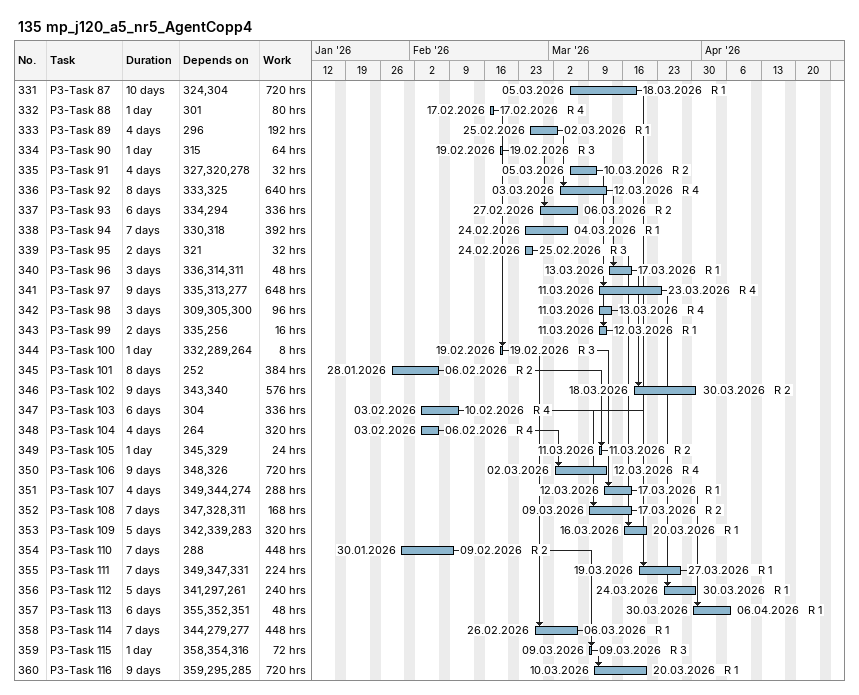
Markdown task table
135 mp_j120_a5_nr5_AgentCopp4

| ID | Task | Duration | Start | Finish | Predecessors | Resources | Work (h) |
|---|---|---|---|---|---|---|---|
| 331 | P3-Task 87 | 10d | 2026-03-05 | 2026-03-18 | 324, 304 | R 1 | 720 |
| 332 | P3-Task 88 | 1d | 2026-02-17 | 2026-02-17 | 301 | R 4 | 80 |
| 333 | P3-Task 89 | 4d | 2026-02-25 | 2026-03-02 | 296 | R 1 | 192 |
| 334 | P3-Task 90 | 1d | 2026-02-19 | 2026-02-19 | 315 | R 3 | 64 |
| 335 | P3-Task 91 | 4d | 2026-03-05 | 2026-03-10 | 327, 320, 278 | R 2 | 32 |
| 336 | P3-Task 92 | 8d | 2026-03-03 | 2026-03-12 | 333, 325 | R 4 | 640 |
| 337 | P3-Task 93 | 6d | 2026-02-27 | 2026-03-06 | 334, 294 | R 2 | 336 |
| 338 | P3-Task 94 | 7d | 2026-02-24 | 2026-03-04 | 330, 318 | R 1 | 392 |
| 339 | P3-Task 95 | 2d | 2026-02-24 | 2026-02-25 | 321 | R 3 | 32 |
| 340 | P3-Task 96 | 3d | 2026-03-13 | 2026-03-17 | 336, 314, 311 | R 1 | 48 |
| 341 | P3-Task 97 | 9d | 2026-03-11 | 2026-03-23 | 335, 313, 277 | R 4 | 648 |
| 342 | P3-Task 98 | 3d | 2026-03-11 | 2026-03-13 | 309, 305, 300 | R 4 | 96 |
| 343 | P3-Task 99 | 2d | 2026-03-11 | 2026-03-12 | 335, 256 | R 1 | 16 |
| 344 | P3-Task 100 | 1d | 2026-02-19 | 2026-02-19 | 332, 289, 264 | R 3 | 8 |
| 345 | P3-Task 101 | 8d | 2026-01-28 | 2026-02-06 | 252 | R 2 | 384 |
| 346 | P3-Task 102 | 9d | 2026-03-18 | 2026-03-30 | 343, 340 | R 2 | 576 |
| 347 | P3-Task 103 | 6d | 2026-02-03 | 2026-02-10 | 304 | R 4 | 336 |
| 348 | P3-Task 104 | 4d | 2026-02-03 | 2026-02-06 | 264 | R 4 | 320 |
| 349 | P3-Task 105 | 1d | 2026-03-11 | 2026-03-11 | 345, 329 | R 2 | 24 |
| 350 | P3-Task 106 | 9d | 2026-03-02 | 2026-03-12 | 348, 326 | R 4 | 720 |
| 351 | P3-Task 107 | 4d | 2026-03-12 | 2026-03-17 | 349, 344, 274 | R 1 | 288 |
| 352 | P3-Task 108 | 7d | 2026-03-09 | 2026-03-17 | 347, 328, 311 | R 2 | 168 |
| 353 | P3-Task 109 | 5d | 2026-03-16 | 2026-03-20 | 342, 339, 283 | R 1 | 320 |
| 354 | P3-Task 110 | 7d | 2026-01-30 | 2026-02-09 | 288 | R 2 | 448 |
| 355 | P3-Task 111 | 7d | 2026-03-19 | 2026-03-27 | 349, 347, 331 | R 1 | 224 |
| 356 | P3-Task 112 | 5d | 2026-03-24 | 2026-03-30 | 341, 297, 261 | R 1 | 240 |
| 357 | P3-Task 113 | 6d | 2026-03-30 | 2026-04-06 | 355, 352, 351 | R 1 | 48 |
| 358 | P3-Task 114 | 7d | 2026-02-26 | 2026-03-06 | 344, 279, 277 | R 1 | 448 |
| 359 | P3-Task 115 | 1d | 2026-03-09 | 2026-03-09 | 358, 354, 316 | R 3 | 72 |
| 360 | P3-Task 116 | 9d | 2026-03-10 | 2026-03-20 | 359, 295, 285 | R 1 | 720 |
